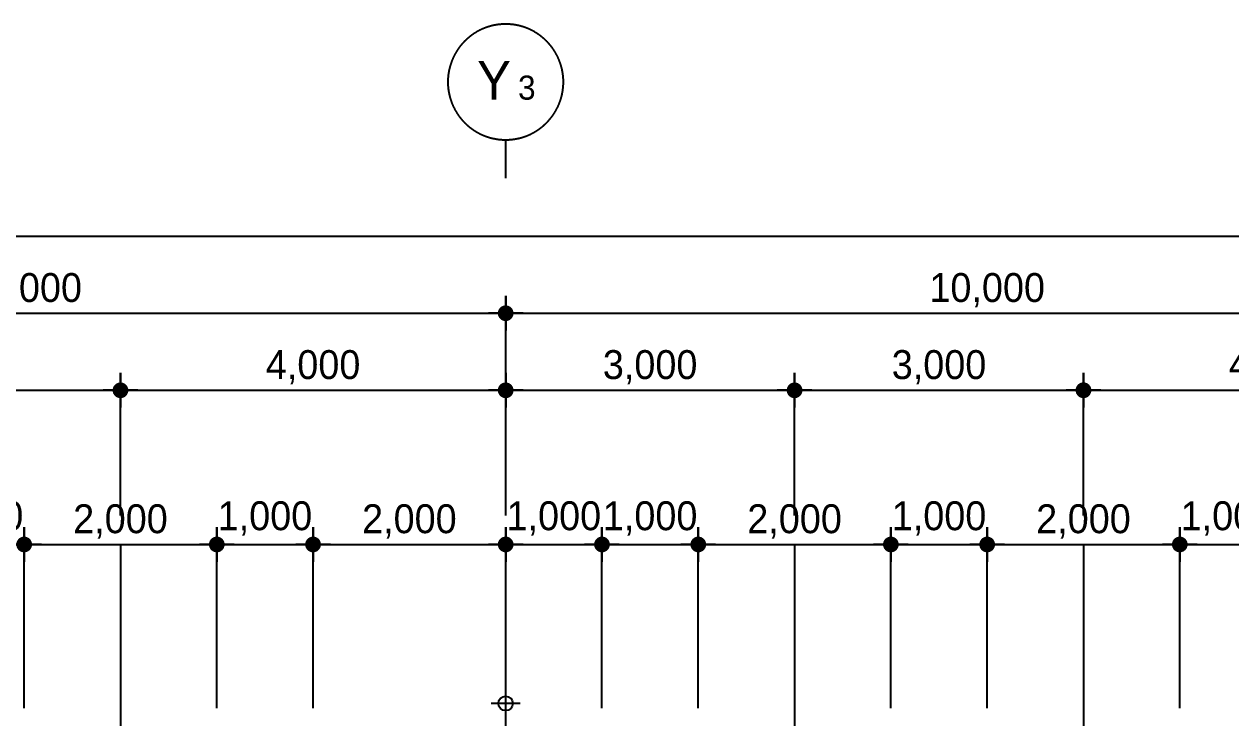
# Model space of a CAD drawing. Extents: x 13990145 to 14069640, y -1806033 to -1750552.
# Drawn here: x 14010440 to 14022971, y -1759529 to -1752329 of the extents above; entities that cross this region are included whole.
import ezdxf

# ---------------------------------------------------------------- set-up
doc = ezdxf.new("R2010")
doc.units = 0
doc.header["$LTSCALE"] = 100
doc.header["$MEASUREMENT"] = 0
doc.header["$PDSIZE"] = -10
doc.linetypes.add('CEN', pattern=[66, 60, -2, 2, -2])
doc.layers.get('0').update_dxf_attribs({"linetype": 'CONTINUOUS'})
doc.layers.get('Defpoints').update_dxf_attribs({"linetype": 'CONTINUOUS'})
for name, color, linetype in [('AXIS', 7, 'CEN'), ('CEN', 1, 'CEN'), ('DIM', 7, 'CONTINUOUS'), ('우수드레인', 8, 'CONTINUOUS')]:
    doc.layers.add(name, color=color, linetype=linetype)
doc.styles.add('굴림', font='H2HDRM.TTF')
doc.styles.add('돋음', font='Dotum.ttf', dxfattribs={"height": 3})
doc.dimstyles.new('DIM100', dxfattribs={"dimtxt": 300, "dimasz": 120, "dimexe": 1, "dimexo": 100, "dimgap": 60, "dimtad": 1, "dimdec": 4, "dimzin": 0, "dimdsep": 46, "dimlunit": 6, "dimtxsty": '굴림', "dimblk": 'DOTT', "dimcen": 0.09, "dimadec": 0, "dimazin": 0, "dimtfac": 1, "dimtdec": 4, "dimtofl": 0, "dimtmove": 2, "dimatfit": 2, "dimldrblk": 'DOTT', "dimfxl": 1, "dimtolj": 1, "dimtzin": 0, "dimarcsym": 0})
doc.dimstyles.new('DIM50', dxfattribs={"dimscale": 50, "dimtxt": 3, "dimasz": 1.2, "dimexe": 1, "dimexo": 1, "dimgap": 0.6, "dimtad": 1, "dimdec": 4, "dimzin": 0, "dimdsep": 46, "dimlunit": 6, "dimtxsty": '굴림', "dimblk": 'DOTT', "dimcen": 0.09, "dimadec": 0, "dimazin": 0, "dimtfac": 1, "dimtdec": 4, "dimtofl": 0, "dimtmove": 2, "dimatfit": 2, "dimldrblk": 'DOTT', "dimfxl": 1, "dimtolj": 1, "dimtzin": 0, "dimarcsym": 0})

# ---------------------------------------------------------------- blocks, each defined once
blk = doc.blocks.new('DOTT')
for p, q in [((0, 1.5), (0, -1.5)), ((-1.5, 0), (1.5, 0))]:
    blk.add_line(p, q)
at = {"color": 6, "const_width": 0.68}
blk.add_lwpolyline([(-0.34, 0, 1), (0.34, 0, 1)], format="xyb", close=True, dxfattribs=at)
blk = doc.blocks.new('*D48')
at = {"layer": 'Defpoints', "color": 0, "lineweight": -3}
for p in [(14065440, -1754529), (14005440, -1757729), (14065440, -1757729)]:
    blk.add_point(p, dxfattribs=at)
at = {"layer": 'DIM', "color": 7, "lineweight": -2}
for p, q in [((14005440, -1757429), (14005440, -1754429)), ((14065440, -1757429), (14065440, -1754429)), ((14005560, -1754529), (14065320, -1754529))]:
    blk.add_line(p, q, dxfattribs=at)
at = {"layer": 'DIM', "color": 7, "lineweight": -2, "xscale": 120, "yscale": 120, "zscale": 120, "rotation": 180}
blk.add_blockref('DOTT', (14005440, -1754529), dxfattribs=at)
at = {"layer": 'DIM', "color": 7, "lineweight": -2, "xscale": 120, "yscale": 120, "zscale": 120}
blk.add_blockref('DOTT', (14065440, -1754529), dxfattribs=at)
at = {"layer": 'DIM', "color": 3, "insert": (14035440, -1754290), "char_height": 300, "attachment_point": 5, "style": '굴림'}
blk.add_mtext('\\A1;60,000', dxfattribs=at)
blk = doc.blocks.new('*D49')
at = {"layer": 'Defpoints', "color": 0, "lineweight": -3}
for p in [(14015440, -1755329), (14005440, -1757729), (14015440, -1757729)]:
    blk.add_point(p, dxfattribs=at)
at = {"layer": 'DIM', "color": 7, "lineweight": -2}
for p, q in [((14005440, -1757429), (14005440, -1755229)), ((14005560, -1755329), (14015320, -1755329)), ((14015440, -1757429), (14015440, -1755229))]:
    blk.add_line(p, q, dxfattribs=at)
at = {"layer": 'DIM', "color": 7, "lineweight": -2, "xscale": 120, "yscale": 120, "zscale": 120, "rotation": 180}
blk.add_blockref('DOTT', (14005440, -1755329), dxfattribs=at)
at = {"layer": 'DIM', "color": 7, "lineweight": -2, "xscale": 120, "yscale": 120, "zscale": 120}
blk.add_blockref('DOTT', (14015440, -1755329), dxfattribs=at)
at = {"layer": 'DIM', "color": 3, "insert": (14010440, -1755090), "char_height": 300, "attachment_point": 5, "style": '굴림'}
blk.add_mtext('\\A1;10,000', dxfattribs=at)
blk = doc.blocks.new('*D50')
at = {"layer": 'Defpoints', "color": 0, "lineweight": -3}
for p in [(14025440, -1755329), (14015440, -1757729), (14025440, -1757729)]:
    blk.add_point(p, dxfattribs=at)
at = {"layer": 'DIM', "color": 7, "lineweight": -2}
for p, q in [((14015440, -1757429), (14015440, -1755229)), ((14015560, -1755329), (14025320, -1755329)), ((14025440, -1757429), (14025440, -1755229))]:
    blk.add_line(p, q, dxfattribs=at)
at = {"layer": 'DIM', "color": 7, "lineweight": -2, "xscale": 120, "yscale": 120, "zscale": 120, "rotation": 180}
blk.add_blockref('DOTT', (14015440, -1755329), dxfattribs=at)
at = {"layer": 'DIM', "color": 7, "lineweight": -2, "xscale": 120, "yscale": 120, "zscale": 120}
blk.add_blockref('DOTT', (14025440, -1755329), dxfattribs=at)
at = {"layer": 'DIM', "color": 3, "insert": (14020440, -1755090), "char_height": 300, "attachment_point": 5, "style": '굴림'}
blk.add_mtext('\\A1;10,000', dxfattribs=at)
blk = doc.blocks.new('BOMBOM_S')
at = {"color": 7}
blk.add_line((0, 0.4), (0, 0), dxfattribs=at)
blk.add_lwpolyline([(-0.6, 1, 1), (0.6, 1, 1), (-0.6, 1, 1)], format="xyb", dxfattribs=at)
at = {"color": 1, "style": '돋음'}
for tag, p, height in [('X', (-0.295, 0.816), 0.4), ('N', (0.129, 0.816), 0.25)]:
    blk.add_attdef(tag, p, '', height=height, dxfattribs=at)
blk = doc.blocks.new('*D55')
at = {"layer": 'Defpoints', "color": 0, "lineweight": -3}
for p in [(14018440, -1756129), (14015440, -1757729), (14018440, -1757729)]:
    blk.add_point(p, dxfattribs=at)
at = {"layer": 'DIM', "color": 7, "lineweight": -2}
for p, q in [((14015440, -1757429), (14015440, -1756029)), ((14018440, -1757429), (14018440, -1756029)), ((14015560, -1756129), (14018320, -1756129))]:
    blk.add_line(p, q, dxfattribs=at)
at = {"layer": 'DIM', "color": 7, "lineweight": -2, "xscale": 120, "yscale": 120, "zscale": 120, "rotation": 180}
blk.add_blockref('DOTT', (14015440, -1756129), dxfattribs=at)
at = {"layer": 'DIM', "color": 7, "lineweight": -2, "xscale": 120, "yscale": 120, "zscale": 120}
blk.add_blockref('DOTT', (14018440, -1756129), dxfattribs=at)
at = {"layer": 'DIM', "color": 3, "insert": (14016940, -1755890), "char_height": 300, "attachment_point": 5, "style": '굴림'}
blk.add_mtext('\\A1;3,000', dxfattribs=at)
blk = doc.blocks.new('*D57')
at = {"layer": 'Defpoints', "color": 0, "lineweight": -3}
for p in [(14021440, -1756129), (14018440, -1757729), (14021440, -1757729)]:
    blk.add_point(p, dxfattribs=at)
at = {"layer": 'DIM', "color": 7, "lineweight": -2}
for p, q in [((14018440, -1757429), (14018440, -1756029)), ((14021440, -1757429), (14021440, -1756029)), ((14018560, -1756129), (14021320, -1756129))]:
    blk.add_line(p, q, dxfattribs=at)
at = {"layer": 'DIM', "color": 7, "lineweight": -2, "xscale": 120, "yscale": 120, "zscale": 120, "rotation": 180}
blk.add_blockref('DOTT', (14018440, -1756129), dxfattribs=at)
at = {"layer": 'DIM', "color": 7, "lineweight": -2, "xscale": 120, "yscale": 120, "zscale": 120}
blk.add_blockref('DOTT', (14021440, -1756129), dxfattribs=at)
at = {"layer": 'DIM', "color": 3, "insert": (14019940, -1755890), "char_height": 300, "attachment_point": 5, "style": '굴림'}
blk.add_mtext('\\A1;3,000', dxfattribs=at)
blk = doc.blocks.new('*D78')
at = {"layer": 'Defpoints', "color": 0, "lineweight": -3, "ltscale": 3}
for p in [(14010440, -1757729), (14009440, -1759529), (14010440, -1759529)]:
    blk.add_point(p, dxfattribs=at)
at = {"layer": 'DIM', "color": 7, "lineweight": -2, "ltscale": 3}
for p, q in [((14009440, -1759429), (14009440, -1757728)), ((14009560, -1757729), (14010320, -1757729)), ((14010440, -1759429), (14010440, -1757728))]:
    blk.add_line(p, q, dxfattribs=at)
at = {"layer": 'DIM', "color": 7, "lineweight": -2, "ltscale": 3, "xscale": 120, "yscale": 120, "zscale": 120, "rotation": 180}
blk.add_blockref('DOTT', (14009440, -1757729), dxfattribs=at)
at = {"layer": 'DIM', "color": 7, "lineweight": -2, "ltscale": 3, "xscale": 120, "yscale": 120, "zscale": 120}
blk.add_blockref('DOTT', (14010440, -1757729), dxfattribs=at)
at = {"layer": 'DIM', "color": 3, "ltscale": 3, "insert": (14009940, -1757459), "char_height": 300, "attachment_point": 5, "style": '굴림'}
blk.add_mtext('\\A1;1,000', dxfattribs=at)
blk = doc.blocks.new('*D79')
at = {"layer": 'Defpoints', "color": 0, "lineweight": -3, "ltscale": 3}
for p in [(14015440, -1757729), (14013440, -1759529), (14015440, -1759529)]:
    blk.add_point(p, dxfattribs=at)
at = {"layer": 'DIM', "color": 7, "lineweight": -2, "ltscale": 3}
for p, q in [((14013440, -1759429), (14013440, -1757728)), ((14013560, -1757729), (14015320, -1757729)), ((14015440, -1759429), (14015440, -1757728))]:
    blk.add_line(p, q, dxfattribs=at)
at = {"layer": 'DIM', "color": 7, "lineweight": -2, "ltscale": 3, "xscale": 120, "yscale": 120, "zscale": 120, "rotation": 180}
blk.add_blockref('DOTT', (14013440, -1757729), dxfattribs=at)
at = {"layer": 'DIM', "color": 7, "lineweight": -2, "ltscale": 3, "xscale": 120, "yscale": 120, "zscale": 120}
blk.add_blockref('DOTT', (14015440, -1757729), dxfattribs=at)
at = {"layer": 'DIM', "color": 3, "ltscale": 3, "insert": (14014440, -1757490), "char_height": 300, "attachment_point": 5, "style": '굴림'}
blk.add_mtext('\\A1;2,000', dxfattribs=at)
blk = doc.blocks.new('*D83')
at = {"layer": 'Defpoints', "color": 0, "lineweight": -3, "ltscale": 3}
for p in [(14020440, -1757729), (14019440, -1759529), (14020440, -1759529)]:
    blk.add_point(p, dxfattribs=at)
at = {"layer": 'DIM', "color": 7, "lineweight": -2, "ltscale": 3}
for p, q in [((14019440, -1759429), (14019440, -1757728)), ((14019560, -1757729), (14020320, -1757729)), ((14020440, -1759429), (14020440, -1757728))]:
    blk.add_line(p, q, dxfattribs=at)
at = {"layer": 'DIM', "color": 7, "lineweight": -2, "ltscale": 3, "xscale": 120, "yscale": 120, "zscale": 120, "rotation": 180}
blk.add_blockref('DOTT', (14019440, -1757729), dxfattribs=at)
at = {"layer": 'DIM', "color": 7, "lineweight": -2, "ltscale": 3, "xscale": 120, "yscale": 120, "zscale": 120}
blk.add_blockref('DOTT', (14020440, -1757729), dxfattribs=at)
at = {"layer": 'DIM', "color": 3, "ltscale": 3, "insert": (14019940, -1757459), "char_height": 300, "attachment_point": 5, "style": '굴림'}
blk.add_mtext('\\A1;1,000', dxfattribs=at)
blk = doc.blocks.new('*D84')
at = {"layer": 'Defpoints', "color": 0, "lineweight": -3, "ltscale": 3}
for p in [(14016440, -1757729), (14015440, -1759529), (14016440, -1759529)]:
    blk.add_point(p, dxfattribs=at)
at = {"layer": 'DIM', "color": 7, "lineweight": -2, "ltscale": 3}
for p, q in [((14015440, -1759429), (14015440, -1757728)), ((14015560, -1757729), (14016320, -1757729)), ((14016440, -1759429), (14016440, -1757728))]:
    blk.add_line(p, q, dxfattribs=at)
at = {"layer": 'DIM', "color": 7, "lineweight": -2, "ltscale": 3, "xscale": 120, "yscale": 120, "zscale": 120, "rotation": 180}
blk.add_blockref('DOTT', (14015440, -1757729), dxfattribs=at)
at = {"layer": 'DIM', "color": 7, "lineweight": -2, "ltscale": 3, "xscale": 120, "yscale": 120, "zscale": 120}
blk.add_blockref('DOTT', (14016440, -1757729), dxfattribs=at)
at = {"layer": 'DIM', "color": 3, "ltscale": 3, "insert": (14015940, -1757459), "char_height": 300, "attachment_point": 5, "style": '굴림'}
blk.add_mtext('\\A1;1,000', dxfattribs=at)
blk = doc.blocks.new('*D85')
at = {"layer": 'Defpoints', "color": 0, "lineweight": -3, "ltscale": 3}
for p in [(14017440, -1757729), (14016440, -1759529), (14017440, -1759529)]:
    blk.add_point(p, dxfattribs=at)
at = {"layer": 'DIM', "color": 7, "lineweight": -2, "ltscale": 3}
for p, q in [((14016440, -1759429), (14016440, -1757728)), ((14016560, -1757729), (14017320, -1757729)), ((14017440, -1759429), (14017440, -1757728))]:
    blk.add_line(p, q, dxfattribs=at)
at = {"layer": 'DIM', "color": 7, "lineweight": -2, "ltscale": 3, "xscale": 120, "yscale": 120, "zscale": 120, "rotation": 180}
blk.add_blockref('DOTT', (14016440, -1757729), dxfattribs=at)
at = {"layer": 'DIM', "color": 7, "lineweight": -2, "ltscale": 3, "xscale": 120, "yscale": 120, "zscale": 120}
blk.add_blockref('DOTT', (14017440, -1757729), dxfattribs=at)
at = {"layer": 'DIM', "color": 3, "ltscale": 3, "insert": (14016940, -1757459), "char_height": 300, "attachment_point": 5, "style": '굴림'}
blk.add_mtext('\\A1;1,000', dxfattribs=at)
blk = doc.blocks.new('*D86')
at = {"layer": 'Defpoints', "color": 0, "lineweight": -3, "ltscale": 3}
for p in [(14022440, -1757729), (14020440, -1759529), (14022440, -1759529)]:
    blk.add_point(p, dxfattribs=at)
at = {"layer": 'DIM', "color": 7, "lineweight": -2, "ltscale": 3}
for p, q in [((14020440, -1759429), (14020440, -1757728)), ((14020560, -1757729), (14022320, -1757729)), ((14022440, -1759429), (14022440, -1757728))]:
    blk.add_line(p, q, dxfattribs=at)
at = {"layer": 'DIM', "color": 7, "lineweight": -2, "ltscale": 3, "xscale": 120, "yscale": 120, "zscale": 120, "rotation": 180}
blk.add_blockref('DOTT', (14020440, -1757729), dxfattribs=at)
at = {"layer": 'DIM', "color": 7, "lineweight": -2, "ltscale": 3, "xscale": 120, "yscale": 120, "zscale": 120}
blk.add_blockref('DOTT', (14022440, -1757729), dxfattribs=at)
at = {"layer": 'DIM', "color": 3, "ltscale": 3, "insert": (14021440, -1757490), "char_height": 300, "attachment_point": 5, "style": '굴림'}
blk.add_mtext('\\A1;2,000', dxfattribs=at)
blk = doc.blocks.new('*D87')
at = {"layer": 'Defpoints', "color": 0, "lineweight": -3, "ltscale": 3}
for p in [(14019440, -1757729), (14017440, -1759529), (14019440, -1759529)]:
    blk.add_point(p, dxfattribs=at)
at = {"layer": 'DIM', "color": 7, "lineweight": -2, "ltscale": 3}
for p, q in [((14017440, -1759429), (14017440, -1757728)), ((14017560, -1757729), (14019320, -1757729)), ((14019440, -1759429), (14019440, -1757728))]:
    blk.add_line(p, q, dxfattribs=at)
at = {"layer": 'DIM', "color": 7, "lineweight": -2, "ltscale": 3, "xscale": 120, "yscale": 120, "zscale": 120, "rotation": 180}
blk.add_blockref('DOTT', (14017440, -1757729), dxfattribs=at)
at = {"layer": 'DIM', "color": 7, "lineweight": -2, "ltscale": 3, "xscale": 120, "yscale": 120, "zscale": 120}
blk.add_blockref('DOTT', (14019440, -1757729), dxfattribs=at)
at = {"layer": 'DIM', "color": 3, "ltscale": 3, "insert": (14018440, -1757490), "char_height": 300, "attachment_point": 5, "style": '굴림'}
blk.add_mtext('\\A1;2,000', dxfattribs=at)
blk = doc.blocks.new('*D88')
at = {"layer": 'Defpoints', "color": 0, "lineweight": -3, "ltscale": 3}
for p in [(14023440, -1757729), (14022440, -1759529), (14023440, -1759529)]:
    blk.add_point(p, dxfattribs=at)
at = {"layer": 'DIM', "color": 7, "lineweight": -2, "ltscale": 3}
for p, q in [((14022440, -1759429), (14022440, -1757728)), ((14022560, -1757729), (14023320, -1757729)), ((14023440, -1759429), (14023440, -1757728))]:
    blk.add_line(p, q, dxfattribs=at)
at = {"layer": 'DIM', "color": 7, "lineweight": -2, "ltscale": 3, "xscale": 120, "yscale": 120, "zscale": 120, "rotation": 180}
blk.add_blockref('DOTT', (14022440, -1757729), dxfattribs=at)
at = {"layer": 'DIM', "color": 7, "lineweight": -2, "ltscale": 3, "xscale": 120, "yscale": 120, "zscale": 120}
blk.add_blockref('DOTT', (14023440, -1757729), dxfattribs=at)
at = {"layer": 'DIM', "color": 3, "ltscale": 3, "insert": (14022940, -1757459), "char_height": 300, "attachment_point": 5, "style": '굴림'}
blk.add_mtext('\\A1;1,000', dxfattribs=at)
blk = doc.blocks.new('*D212')
at = {"layer": 'Defpoints', "color": 0, "lineweight": -3, "ltscale": 3}
for p in [(14013440, -1757729), (14012440, -1759529), (14013440, -1759529)]:
    blk.add_point(p, dxfattribs=at)
at = {"layer": 'DIM', "color": 7, "lineweight": -2, "ltscale": 3}
for p, q in [((14012440, -1759429), (14012440, -1757728)), ((14012560, -1757729), (14013320, -1757729)), ((14013440, -1759429), (14013440, -1757728))]:
    blk.add_line(p, q, dxfattribs=at)
at = {"layer": 'DIM', "color": 7, "lineweight": -2, "ltscale": 3, "xscale": 120, "yscale": 120, "zscale": 120, "rotation": 180}
blk.add_blockref('DOTT', (14012440, -1757729), dxfattribs=at)
at = {"layer": 'DIM', "color": 7, "lineweight": -2, "ltscale": 3, "xscale": 120, "yscale": 120, "zscale": 120}
blk.add_blockref('DOTT', (14013440, -1757729), dxfattribs=at)
at = {"layer": 'DIM', "color": 3, "ltscale": 3, "insert": (14012940, -1757459), "char_height": 300, "attachment_point": 5, "style": '굴림'}
blk.add_mtext('\\A1;1,000', dxfattribs=at)
blk = doc.blocks.new('*D213')
at = {"layer": 'Defpoints', "color": 0, "lineweight": -3, "ltscale": 3}
for p in [(14012440, -1757729), (14010440, -1759529), (14012440, -1759529)]:
    blk.add_point(p, dxfattribs=at)
at = {"layer": 'DIM', "color": 7, "lineweight": -2, "ltscale": 3}
for p, q in [((14010440, -1759429), (14010440, -1757728)), ((14010560, -1757729), (14012320, -1757729)), ((14012440, -1759429), (14012440, -1757728))]:
    blk.add_line(p, q, dxfattribs=at)
at = {"layer": 'DIM', "color": 7, "lineweight": -2, "ltscale": 3, "xscale": 120, "yscale": 120, "zscale": 120, "rotation": 180}
blk.add_blockref('DOTT', (14010440, -1757729), dxfattribs=at)
at = {"layer": 'DIM', "color": 7, "lineweight": -2, "ltscale": 3, "xscale": 120, "yscale": 120, "zscale": 120}
blk.add_blockref('DOTT', (14012440, -1757729), dxfattribs=at)
at = {"layer": 'DIM', "color": 3, "ltscale": 3, "insert": (14011440, -1757490), "char_height": 300, "attachment_point": 5, "style": '굴림'}
blk.add_mtext('\\A1;2,000', dxfattribs=at)
blk = doc.blocks.new('*D223')
at = {"layer": 'Defpoints', "color": 0, "lineweight": -3}
for p in [(14011440, -1756129), (14011440, -1757729), (14005440, -1757909)]:
    blk.add_point(p, dxfattribs=at)
at = {"layer": 'DIM', "color": 7, "lineweight": -2}
for p, q in [((14005440, -1757609), (14005440, -1756029)), ((14011440, -1757429), (14011440, -1756029)), ((14005560, -1756129), (14011320, -1756129))]:
    blk.add_line(p, q, dxfattribs=at)
at = {"layer": 'DIM', "color": 7, "lineweight": -2, "xscale": 120, "yscale": 120, "zscale": 120, "rotation": 180}
blk.add_blockref('DOTT', (14005440, -1756129), dxfattribs=at)
at = {"layer": 'DIM', "color": 7, "lineweight": -2, "xscale": 120, "yscale": 120, "zscale": 120}
blk.add_blockref('DOTT', (14011440, -1756129), dxfattribs=at)
at = {"layer": 'DIM', "color": 3, "insert": (14008440, -1755890), "char_height": 300, "attachment_point": 5, "style": '굴림'}
blk.add_mtext('\\A1;6,000', dxfattribs=at)
blk = doc.blocks.new('*D224')
at = {"layer": 'Defpoints', "color": 0, "lineweight": -3}
for p in [(14015440, -1756129), (14011440, -1757729), (14015440, -1757729)]:
    blk.add_point(p, dxfattribs=at)
at = {"layer": 'DIM', "color": 7, "lineweight": -2}
for p, q in [((14011440, -1757429), (14011440, -1756029)), ((14015440, -1757429), (14015440, -1756029)), ((14011560, -1756129), (14015320, -1756129))]:
    blk.add_line(p, q, dxfattribs=at)
at = {"layer": 'DIM', "color": 7, "lineweight": -2, "xscale": 120, "yscale": 120, "zscale": 120, "rotation": 180}
blk.add_blockref('DOTT', (14011440, -1756129), dxfattribs=at)
at = {"layer": 'DIM', "color": 7, "lineweight": -2, "xscale": 120, "yscale": 120, "zscale": 120}
blk.add_blockref('DOTT', (14015440, -1756129), dxfattribs=at)
at = {"layer": 'DIM', "color": 3, "insert": (14013440, -1755890), "char_height": 300, "attachment_point": 5, "style": '굴림'}
blk.add_mtext('\\A1;4,000', dxfattribs=at)
blk = doc.blocks.new('*D279')
at = {"layer": 'Defpoints', "color": 0, "lineweight": -3}
for p in [(14025440, -1756128), (14025440, -1757549), (14021440, -1757728)]:
    blk.add_point(p, dxfattribs=at)
at = {"layer": 'DIM', "color": 7, "lineweight": -2}
for p, q in [((14021440, -1757428), (14021440, -1756028)), ((14025440, -1757249), (14025440, -1756028)), ((14021560, -1756128), (14025320, -1756128))]:
    blk.add_line(p, q, dxfattribs=at)
at = {"layer": 'DIM', "color": 7, "lineweight": -2, "xscale": 120, "yscale": 120, "zscale": 120, "rotation": 180}
blk.add_blockref('DOTT', (14021440, -1756128), dxfattribs=at)
at = {"layer": 'DIM', "color": 7, "lineweight": -2, "xscale": 120, "yscale": 120, "zscale": 120}
blk.add_blockref('DOTT', (14025440, -1756128), dxfattribs=at)
at = {"layer": 'DIM', "color": 3, "insert": (14023440, -1755889), "char_height": 300, "attachment_point": 5, "style": '굴림'}
blk.add_mtext('\\A1;4,000', dxfattribs=at)

msp = doc.modelspace()

# ---------------------------------------------------------------- linework, layer by layer
at = {"layer": 'CEN', "linetype": 'CEN'}
for p, q in [((14011439.53431, -1757728.57588), (14011439.53431, -1767328.57588)), ((14015439.53431, -1757728.57588), (14015439.53431, -1798528.57588)), ((14018439.53431, -1757728.57588), (14018439.53431, -1767328.57588)), ((14021439.53431, -1757728.57588), (14021439.53431, -1767328.57588))]:
    msp.add_line(p, q, dxfattribs=at)
at = {"layer": '우수드레인', "color": 1, "ltscale": 2}
for p, q in [((14015439.53431, -1759228.57588), (14015439.53431, -1759528.57588)), ((14015439.53431, -1759278.57588), (14015439.53431, -1759478.57588)), ((14015589.53431, -1759378.57588), (14015289.53431, -1759378.57588)), ((14015539.53431, -1759378.57588), (14015339.53431, -1759378.57588))]:
    msp.add_line(p, q, dxfattribs=at)
at = {"layer": '우수드레인', "color": 7, "ltscale": 2}
msp.add_circle((14015439.53431, -1759378.57588), 75, dxfattribs=at)

# ---------------------------------------------------------------- block references
at = {"layer": 'AXIS', "xscale": 1000, "yscale": 1000, "zscale": 1000}
msp.add_blockref('BOMBOM_S', (14015439.53431, -1753928.57588), dxfattribs=at).add_auto_attribs({'X': 'Y', 'N': '3'})

# ---------------------------------------------------------------- dimensions: what is measured, and where the dimension line sits
at = {"layer": 'DIM'}
for base, p1, p2, picture, middle in [((14065439.5343135409, -1754528.575879273), (14005439.5343135409, -1757728.575879273), (14065439.5343135409, -1757728.575879273), '*D48', (14035439.5343135409, -1754289.5376548581)), ((14015439.53431, -1755328.57588), (14005439.53431, -1757728.57588), (14015439.53431, -1757728.57588), '*D49', (14010439.53431, -1755089.90757)), ((14025439.53431, -1755328.57588), (14015439.53431, -1757728.57588), (14025439.53431, -1757728.57588), '*D50', (14020439.53431, -1755089.90757)), ((14011439.53431, -1756128.57588), (14005439.53431, -1757908.57588), (14011439.53431, -1757728.57588), '*D223', (14008439.53431, -1755889.53765)), ((14015439.53431, -1756128.57588), (14011439.53431, -1757728.57588), (14015439.53431, -1757728.57588), '*D224', (14013439.53431, -1755889.90757)), ((14018439.53431, -1756128.57588), (14015439.53431, -1757728.57588), (14018439.53431, -1757728.57588), '*D55', (14016939.53431, -1755889.53765)), ((14021439.53431, -1756128.57588), (14018439.53431, -1757728.57588), (14021439.53431, -1757728.57588), '*D57', (14019939.53431, -1755889.53765)), ((14025439.53431, -1756127.57588), (14021439.53431, -1757727.57588), (14025439.53431, -1757548.57588), '*D279', (14023439.53431, -1755888.90757))]:
    dim = msp.add_linear_dim(base=base, p1=p1, p2=p2, dimstyle='DIM50', override={"dimscale": 100, "dimexo": 3}, dxfattribs=at)
    dim.commit()
    dim.dimension.update_dxf_attribs({"geometry": picture, "text_midpoint": middle})
at = {"layer": 'DIM', "ltscale": 3}
for base, p1, p2, picture, middle in [((14010439.53431, -1757728.57588), (14009439.53431, -1759528.57588), (14010439.53431, -1759528.57588), '*D78', (14009939.53431, -1757458.90757)), ((14012439.53431, -1757728.57588), (14010439.53431, -1759528.57588), (14012439.53431, -1759528.57588), '*D213', (14011439.53431, -1757489.53765)), ((14013439.53431, -1757728.57588), (14012439.53431, -1759528.57588), (14013439.53431, -1759528.57588), '*D212', (14012939.53431, -1757458.90757)), ((14015439.53431, -1757728.57588), (14013439.53431, -1759528.57588), (14015439.53431, -1759528.57588), '*D79', (14014439.53431, -1757489.53765)), ((14016439.53431, -1757728.57588), (14015439.53431, -1759528.57588), (14016439.53431, -1759528.57588), '*D84', (14015939.53431, -1757458.90757)), ((14017439.53431, -1757728.57588), (14016439.53431, -1759528.57588), (14017439.53431, -1759528.57588), '*D85', (14016939.53431, -1757458.90757)), ((14019439.53431, -1757728.57588), (14017439.53431, -1759528.57588), (14019439.53431, -1759528.57588), '*D87', (14018439.53431, -1757489.53765)), ((14020439.53431, -1757728.57588), (14019439.53431, -1759528.57588), (14020439.53431, -1759528.57588), '*D83', (14019939.53431, -1757458.90757)), ((14022439.53431, -1757728.57588), (14020439.53431, -1759528.57588), (14022439.53431, -1759528.57588), '*D86', (14021439.53431, -1757489.53765)), ((14023439.53431, -1757728.57588), (14022439.53431, -1759528.57588), (14023439.53431, -1759528.57588), '*D88', (14022939.53431, -1757458.90757))]:
    dim = msp.add_linear_dim(base=base, p1=p1, p2=p2, dimstyle='DIM100', dxfattribs=at)
    dim.commit()
    dim.dimension.update_dxf_attribs({"geometry": picture, "text_midpoint": middle})

doc.saveas('drawing.dxf')
